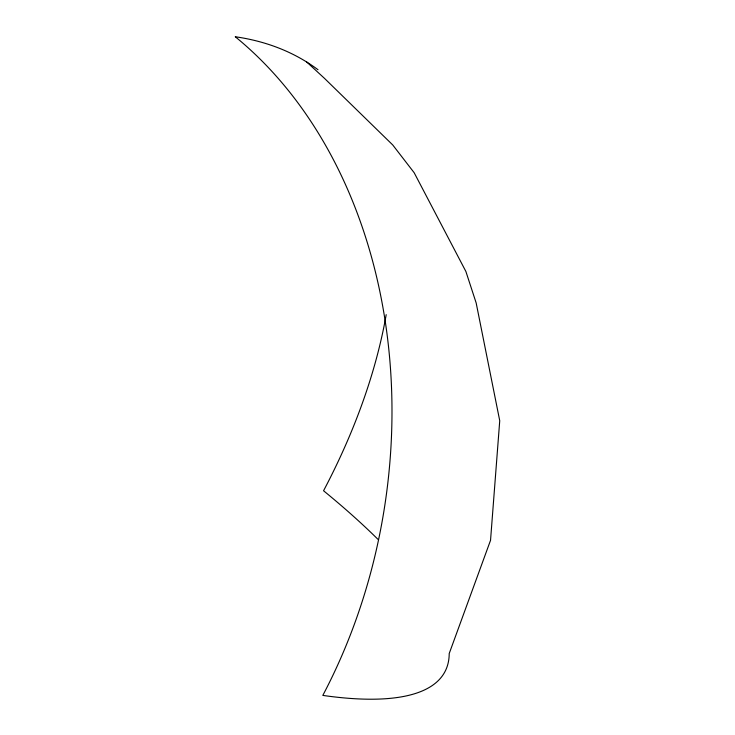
<?xml version="1.0" encoding="UTF-8"?>
<svg xmlns="http://www.w3.org/2000/svg" width="735" height="735" viewBox="0 0 735 735"><rect width="100%" height="100%" fill="white"/><g stroke="black" fill="none" stroke-linecap="round" stroke-linejoin="round"><path stroke-width="1.1" d="M306.743 62.034L324.411 78.287L392.729 144.951L414.163 172.716L465.889 271.481L476.161 302.939L499.736 420.732L490.539 540.326L449.204 653.562A481.609 129.516 27.8 0 1 322.812 695.402A481.609 370.458 -81.8 0 0 235.264 36.75A481.609 279.162 -50.7 0 1 318.016 69.733M378.01 539.38A481.609 129.516 27.8 0 0 323.556 490.759A481.609 279.162 -50.7 0 0 386.197 314.654"/></g></svg>
